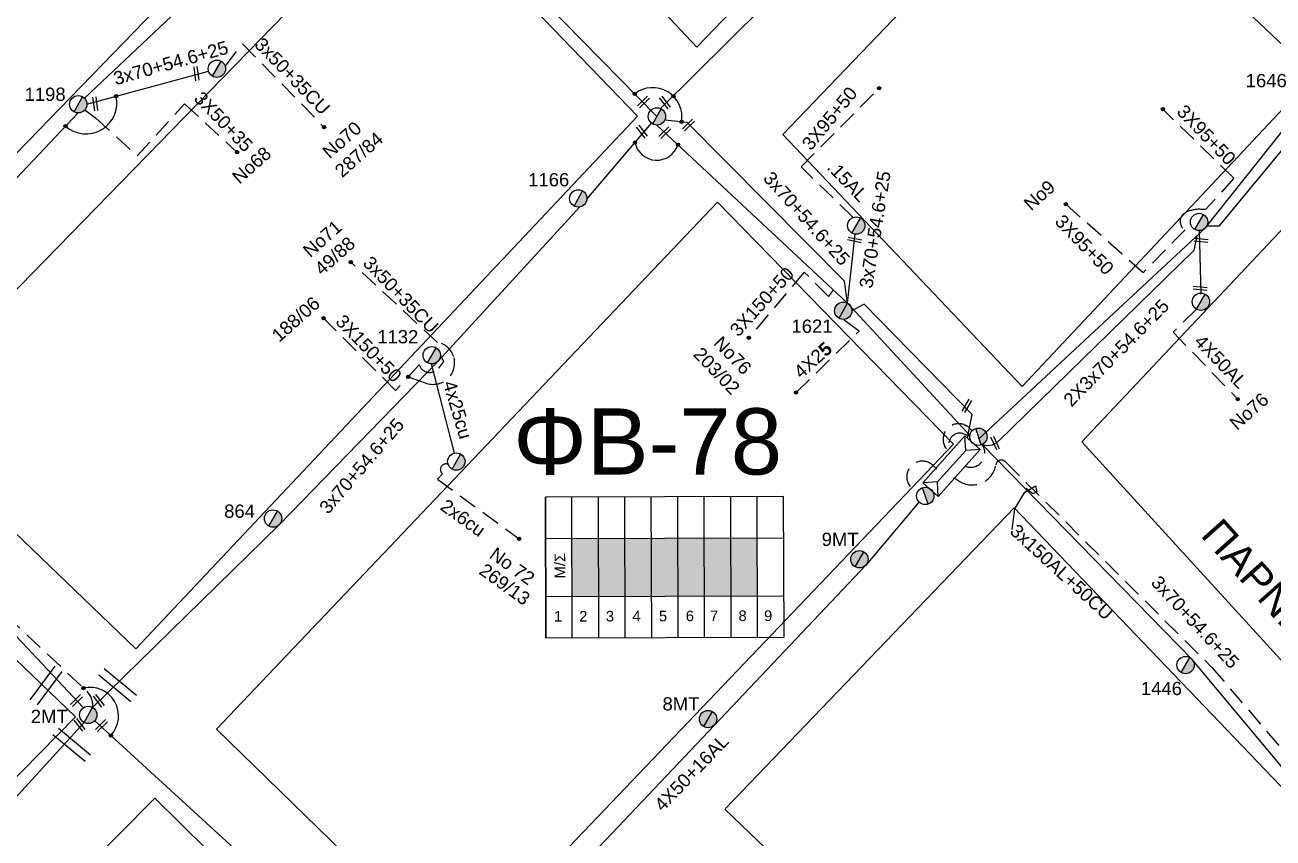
# Model space of a CAD drawing. Header units: millimetres. Extents: x -2449 to 2989, y 8 to 1056.
# Drawn here: x 526.6 to 696.4, y 290.9 to 401.4 of the extents above; entities that cross this region are included whole.
import ezdxf
from ezdxf.enums import TextEntityAlignment as Align

# ---------------------------------------------------------------- set-up
doc = ezdxf.new("R2010")
doc.units = ezdxf.units.MM
doc.linetypes.add('DASHED', pattern=[19.05, 12.7, -6.35])
for name, color, linetype in [('Άγνωστα', 7, 'Continuous'), ('Ασφαλειοκιβώτια Χ.Τ 9 αναχωρήσεων', 7, 'Continuous'), ('Γυμνά εναέρια ΧΤ (3Φ)   3x50+35CU', 7, 'Continuous'), ('Γυμνά εναέρια ΧΤ και ΦΟΠ (3Φ)   4x50+16AL', 7, 'Continuous'), ('Επιγραφές - Σχήματα', 7, 'Continuous'), ('Καλώδια ΧΤ   3x150+70AL', 7, 'DASHED'), ('Καλώδια ΧΤ   3x150AL+50CU', 7, 'DASHED'), ('Μηχανική τομή', 7, 'Continuous'), ('Στύλος Ξύλινος', 7, 'Continuous'), ('Στύλος Ξύλινος @ 1', 7, 'Continuous'), ('Στύλος ΦΜ', 7, 'Continuous'), ('Στύλος ΦΜ @ 1', 7, 'Continuous'), ('Συνδέσεις', 7, 'Continuous'), ('Συνεστραμμένα ΧΤ   3x70+54.6+25 AL', 7, 'SYN_LINE'), ('Τομή', 7, 'Continuous'), ('Υποσταθμός εναέριος 2 στύλων', 7, 'Continuous'), ('Υποσταθμός πόλεως', 7, 'Continuous'), ('Υπόβαθρο ΔΕΗ', 7, 'Continuous'), ('Υπόγεια Καλώδια Δικτύου ΧΤ   .15', 7, 'DASHED'), ('Υπόγεια καλώδια Παροχών ΧΤ   4x50AL', 7, 'DASHED'), ('Υπόγεια καλώδια Παροχών ΧΤ   4x6', 7, 'DASHED')]:
    doc.layers.add(name, color=color, linetype=linetype)
doc.styles.add('arial', font='arial.ttf')
doc.styles.get("Standard").update_dxf_attribs({"font": 'arial.ttf'})
doc.linetypes.add('SYN_LINE', pattern='A,0.5,-0.0001,["/\\/\\/\\/",Standard,S=0.1,R=0,X=0,Y=-0.05],-0.25', length=0.7501)

# ---------------------------------------------------------------- blocks, each defined once
blk = doc.blocks.new('ΥΠΑΡΧΩΝ ΤΣΙΜΕΝΤΕΝΙΟΣ ΣΤΥΛΟΣ')
at = {"layer": 'Στύλος ΦΜ'}
blk.add_hatch(color=7, dxfattribs=at).paths.add_polyline_path([(-1.29, -2.28, 0.574793), (2.62, 0, 0.268822), (1.3, 2.27)])
at = {"layer": 'Στύλος ΦΜ', "color": 7}
blk.add_line((-1.29, -2.28), (1.3, 2.27), dxfattribs=at)
blk.add_circle((0, 0), 2.62, dxfattribs=at)
at = {"layer": 'Στύλος ΦΜ', "flags": 4}
for tag, p in [('ΑΡΙΘΜΟΣ', (-4.68, 8.05)), ('ΤΥΠΟΣ', (-4.91, 3.03))]:
    blk.add_attdef(tag, p, '', height=4, dxfattribs=at)
blk = doc.blocks.new('ΥΠΑΡΧΩΝ ΞΥΛΙΝΟΣ ΣΤΥΛΟΣ')
at = {"layer": 'Στύλος Ξύλινος'}
h = blk.add_hatch(color=7, dxfattribs=at)
h.paths.add_polyline_path([(-2.62, 0, 0.270008), (-1.29, -2.28), (1.3, 2.27, 0.576266)])
h.paths.add_polyline_path([(-1.29, -2.28, 0.574793), (2.62, 0, 0.268822), (1.3, 2.27)])
at = {"layer": 'Στύλος Ξύλινος', "color": 7}
blk.add_line((-1.29, -2.28), (1.3, 2.27), dxfattribs=at)
blk.add_circle((0, 0), 2.62, dxfattribs=at)
at = {"layer": 'Στύλος Ξύλινος', "flags": 4}
for tag, p in [('ΑΡΙΘΜΟΣ', (-4.91, 8.6)), ('ΤΥΠΟΣ', (-4.85, 3.39))]:
    blk.add_attdef(tag, p, '', height=4, dxfattribs=at)
blk = doc.blocks.new('ΥΠΟΣΤΑΘΜΟΣ ΕΝΑΕΡΙΟΣ ΕΠΙ 2 ΣΤΥΛΩΝ')
at = {"layer": 'Υποσταθμός εναέριος 2 στύλων', "linetype": 'Continuous'}
for points in [[(-11.97, -2.11, 0.574793), (-8.45, -0.07, 0.268822), (-9.64, 1.98)], [(9.68, -2.15, 0.574793), (13.19, -0.1, 0.268822), (12.01, 1.95)]]:
    blk.add_hatch(color=256, dxfattribs=at).paths.add_polyline_path(points)
for p, q in [((-11.97, -2.11), (-9.64, 1.98)), ((9.68, -2.15), (12.01, 1.95))]:
    blk.add_line(p, q, dxfattribs=at)
for centre in [(-10.81, -0.07), (10.84, -0.1)]:
    blk.add_circle(centre, 2.36, dxfattribs=at)
at = {"layer": 'Υποσταθμός πόλεως', "linetype": 'Continuous', "ltscale": 40}
blk.add_lwpolyline([(-8.57, 2.82), (8.57, 2.82), (8.57, -2.82), (-8.57, -2.82)], close=True, dxfattribs=at)
for points in [[(-5.75, 0), (-8.57, 2.82)], [(-8.57, -2.82), (-5.75, 0)], [(-5.75, 0), (5.75, 0)], [(5.75, 0), (8.57, 2.82)], [(8.57, -2.82), (5.75, 0)]]:
    blk.add_lwpolyline(points, dxfattribs=at)
at = {"layer": 'Υποσταθμός εναέριος 2 στύλων', "ltscale": 40, "flags": 1}
for tag, p in [('ΜΕΤΑΣΧΗΜΑΤΙΣΜΟΣ', (14.09, 2.51)), ('ΙΣΧΥΣ', (14.07, -0.28)), ('ΑΡΙΘΜΟΣ', (14.19, -3))]:
    blk.add_attdef(tag, p, '', height=1.8, dxfattribs=at)
blk = doc.blocks.new('ΑΣΦΑΛΕΙΟΚΙΒΩΤΙΟ ΥΠΟΣΤΑΘΜΟΥ 9 ΑΝΑΧΩΡΗΣΕΩΝ')
at = {"layer": 'Ασφαλειοκιβώτια Χ.Τ 9 αναχωρήσεων', "ltscale": 40}
for p, q in [((-23.8, 40.36), (24.02, 40.36)), ((-9.72, 40.36), (-9.72, -40.64)), ((9.94, 40.36), (9.94, -40.64)), ((-23.8, 31.36), (24.02, 31.36)), ((-23.8, 22.36), (24.02, 22.36)), ((-23.8, 13.36), (24.02, 13.36)), ((-23.8, 4.36), (24.02, 4.36)), ((-23.8, -4.64), (24.02, -4.64)), ((-23.8, -13.64), (24.02, -13.64)), ((-23.8, -22.64), (24.02, -22.64)), ((-23.8, -31.64), (24.02, -31.64))]:
    blk.add_line(p, q, dxfattribs=at)
at = {"layer": 'Ασφαλειοκιβώτια Χ.Τ 9 αναχωρήσεων'}
blk.add_lwpolyline([(-23.8, -40.64), (24.02, -40.64), (24.02, 40.36), (-23.8, 40.36)], close=True, dxfattribs=at)
for s, p in [('1', (-18.29, 37.57)), ('2', (-18.29, 29)), ('3', (-18.29, 19.93)), ('4', (-18.29, 10.91)), ('5', (-18.29, 1.89)), ('6', (-18.29, -7.24)), ('7', (-18.29, -15.48)), ('8', (-18.29, -25.17)), ('9', (-18.29, -33.86))]:
    blk.add_text(s, height=3.6, rotation=270, dxfattribs=at).set_placement(p)
at = {"layer": 'Ασφαλειοκιβώτια Χ.Τ 9 αναχωρήσεων', "ltscale": 40}
for tag, height, p in [('ΟΝΟΜΑ', 5, (-0.16, 44.31)), ('ΚΕΙΜΕΝΟ 1', 2, (17.06, 35.59)), ('ΚΕΙΜΕΝΟ 2', 2, (17.06, 26.88)), ('ΚΕΙΜΕΝΟ 3', 2, (17.06, 17.69)), ('ΚΕΙΜΕΝΟ 4', 2, (17.06, 8.71)), ('ΚΕΙΜΕΝΟ 5', 2, (17.06, -0.13)), ('ΚΕΙΜΕΝΟ 6', 2, (17.06, -9.05)), ('ΚΕΙΜΕΝΟ 7', 2, (17.06, -18.13)), ('ΚΕΙΜΕΝΟ 8', 2, (17.06, -26.85)), ('ΚΕΙΜΕΝΟ 9', 2, (17.06, -35.99)), ('ΣΧ', 2, (-0.1, -42.64))]:
    blk.add_attdef(tag, text='', height=height, dxfattribs=at).set_placement(p, align=Align.MIDDLE_CENTER)
blk = doc.blocks.new('ΜΗΧΑΝΙΚΗ ΤΟΜΗ')
at = {"layer": 'Μηχανική τομή', "ltscale": 40}
for p, q in [((-1.89, 0.78), (1.89, 0.78)), ((1.89, 0), (-1.89, 0))]:
    blk.add_line(p, q, dxfattribs=at)
blk = doc.blocks.new('_ΣΥΝΔΕΣΗ')
at = {"layer": 'Συνδέσεις', "linetype": 'SYN_LINE', "ltscale": 40}
blk.add_hatch(color=256, dxfattribs=at).paths.add_polyline_path([(0.5, -0.01, 1), (-0.5, -0.01, 1)])
at = {"layer": 'Συνδέσεις'}
blk.add_circle((0, -0.01), 0.5, dxfattribs=at)
blk = doc.blocks.new('ΤΟΜΗ')
at = {"layer": 'Τομή', "ltscale": 40}
for p, q in [((-5.68, 0), (5.68, 0)), ((5.68, -2.33), (-5.68, -2.33))]:
    blk.add_line(p, q, dxfattribs=at)

msp = doc.modelspace()

# ---------------------------------------------------------------- hatches: boundary and pattern name
at = {"layer": 'Ασφαλειοκιβώτια Χ.Τ 9 αναχωρήσεων', "ltscale": 40}
for color, points in [(2, [(601.02, 331.6), (601.05, 323.73), (604.65, 323.75), (604.62, 331.61)]), (1, [(604.62, 331.61), (604.65, 323.75), (608.25, 323.76), (608.22, 331.62)]), (151, [(608.22, 331.62), (608.25, 323.76), (611.85, 323.77), (611.82, 331.63)]), (62, [(611.82, 331.63), (611.85, 323.77), (615.45, 323.78), (615.42, 331.64)]), (133, [(615.42, 331.64), (615.45, 323.78), (619.05, 323.79), (619.02, 331.65)]), (30, [(619.02, 331.65), (619.05, 323.79), (622.65, 323.8), (622.62, 331.66)]), (6, [(622.62, 331.66), (622.65, 323.8), (626.25, 323.81), (626.22, 331.68)])]:
    msp.add_hatch(color=color, dxfattribs=at).paths.add_polyline_path(points)

# ---------------------------------------------------------------- linework, layer by layer
at = {"layer": 'Άγνωστα', "color": 6, "linetype": 'DASHED', "ltscale": 0.2}
msp.add_lwpolyline([(553.86, 395.8), (556.21, 398.85), (567.3, 387.53)], dxfattribs=at)
at = {"layer": 'Άγνωστα', "color": 1, "linetype": 'DASHED', "ltscale": 0.2}
for points in [[(632.19, 382.14), (642.79, 392.84)], [(636.55, 365.42), (635.89, 364.5), (632.62, 367.82), (625.01, 358.84)], [(631.49, 351.45), (640.08, 359.8), (637.92, 361.4)]]:
    msp.add_lwpolyline(points, dxfattribs=at)
at = {"layer": 'Άγνωστα', "color": 6, "linetype": 'SYN_LINE', "ltscale": 20}
msp.add_lwpolyline([(704.28, 393.76), (704.4, 392.7), (688.98, 374.08), (687.34, 374.06)], dxfattribs=at)
at = {"layer": 'Άγνωστα', "color": 151, "linetype": 'DASHED', "ltscale": 0.2}
msp.add_lwpolyline([(691.05, 380.58), (681.38, 389.97)], dxfattribs=at)
msp.add_lwpolyline([(691.05, 380.58), (687.18, 376.33), (686.6, 376.36, 0.126029), (684.5, 375.94, 0.601192), (684.4, 373.56), (678.7, 367.74), (668.19, 377.04)], format="xyb", dxfattribs=at)
at = {"layer": 'Άγνωστα', "color": 5, "linetype": 'SYN_LINE', "ltscale": 20}
msp.add_lwpolyline([(534.57, 308.6), (518.43, 325.72), (493.33, 347.97)], dxfattribs=at)
at = {"layer": 'Άγνωστα', "color": 30, "linetype": 'DASHED', "ltscale": 0.2}
msp.add_lwpolyline([(652.96, 339.89), (653.64, 339.43, 0.54514), (658.67, 341.62, -0.681889), (660.07, 341.92), (688.06, 314.07), (706.78, 292.24, -0.287158), (707.11, 290.05, 2.601484)], format="xyb", dxfattribs=at)
at = {"layer": 'Άγνωστα', "color": 85, "linetype": 'SYN_LINE', "ltscale": 20}
msp.add_lwpolyline([(578.82, 265.57), (560.47, 284.5), (536.1, 306.83)], dxfattribs=at)
at = {"layer": 'Γυμνά εναέρια ΧΤ (3Φ)   3x50+35CU', "color": 6, "linetype": 'DASHED', "ltscale": 0.2}
msp.add_lwpolyline([(534.77, 389.9), (536.25, 388.78), (541.87, 383.64), (548.34, 390.71), (555.48, 384.11)], dxfattribs=at)
at = {"layer": 'Γυμνά εναέρια ΧΤ (3Φ)   3x50+35CU', "color": 1, "linetype": 'DASHED', "ltscale": 0.2}
for points in [[(578.73, 353.59), (581.07, 352.77, 0.628261), (584.93, 356.32, 0.284081), (582.72, 358.27), (570.94, 369.19)], [(583.13, 356.52), (583.56, 355.66), (582.88, 354.78, -0.600123), (580.23, 355.22), (577.02, 351.72), (567.23, 361.56)]]:
    msp.add_lwpolyline(points, format="xyb", dxfattribs=at)
at = {"layer": 'Γυμνά εναέρια ΧΤ και ΦΟΠ (3Φ)   4x50+16AL', "color": 4, "linetype": 'DASHED', "ltscale": 0.2}
msp.add_lwpolyline([(655.45, 346.26), (655.08, 346.62, 1.092996), (652.44, 343.32, 1.092996)], format="xyb", dxfattribs=at)
at = {"layer": 'Γυμνά εναέρια ΧΤ και ΦΟΠ (3Φ)   4x50+16AL', "color": 62, "linetype": 'DASHED', "ltscale": 0.2}
msp.add_lwpolyline([(656.8, 344.38, -0.764665), (654.46, 341.45)], format="xyb", dxfattribs=at)
at = {"layer": 'Γυμνά εναέρια ΧΤ και ΦΟΠ (3Φ)   4x50+16AL', "color": 2, "linetype": 'DASHED', "ltscale": 0.2}
msp.add_lwpolyline([(650.66, 341.03), (650.14, 341.53, 1.260261), (648.04, 337.97, 1.260261)], format="xyb", dxfattribs=at)
at = {"layer": 'Γυμνά εναέρια ΧΤ και ΦΟΠ (3Φ)   4x50+16AL', "color": 2, "ltscale": 0.2}
msp.add_lwpolyline([(648.22, 336.57), (641.02, 328.02), (620.39, 306.24), (601.54, 286.32), (579.12, 265.4)], dxfattribs=at)
at = {"layer": 'Επιγραφές - Σχήματα', "linetype": 'Continuous', "ltscale": 0.2}
msp.add_lwpolyline([(660.89, 332.82), (661.25, 335.65), (662.63, 337.9), (664.08, 338.77), (664.23, 337.97), (663.72, 337.68), (662.78, 338.41)], dxfattribs=at)
for centre, radius, start, end in [((611.99, 388.92), 3.99, 350.5248, 127.6182), ((612.55, 386.07), 3.03, 191.8528, 342.5037)]:
    msp.add_arc(centre, radius, start, end, dxfattribs=at)
at = {"layer": 'Επιγραφές - Σχήματα', "color": 7, "ltscale": 0.15}
for centre, radius, start, end in [((534.91, 390.84), 4.22, 229.0438, 12.3206), ((535.45, 307.47), 3.9, 316.9893, 102.8378)]:
    msp.add_arc(centre, radius, start, end, dxfattribs=at)
at = {"layer": 'Καλώδια ΧΤ   3x150+70AL', "color": 85, "linetype": 'DASHED', "ltscale": 0.2}
msp.add_lwpolyline([(418.89, 438.79), (422.87, 435.17), (418.3, 430.15), (454.65, 397.05), (450.14, 391.52), (456.92, 385.44), (459.02, 386.7), (461.96, 383.99), (496.76, 348.38), (496.29, 347.2), (535.02, 310.86, -0.240948), (535.81, 308.64, 4.057539)], format="xyb", dxfattribs=at)
at = {"layer": 'Συνεστραμμένα ΧΤ   3x70+54.6+25 AL', "color": 62, "ltscale": 20}
msp.add_line((534.65, 306.6), (514.42, 284.38), dxfattribs=at)
at = {"layer": 'Συνεστραμμένα ΧΤ   3x70+54.6+25 AL', "color": 6, "linetype": 'SYN_LINE', "ltscale": 20}
for points in [[(571.42, 429.26), (553.6, 409.33), (534.72, 391.46)], [(535.04, 390.65), (551.58, 395.17)], [(533.87, 389.47), (514.78, 369.31), (501.71, 355.94)]]:
    msp.add_lwpolyline(points, dxfattribs=at)
at = {"layer": 'Συνεστραμμένα ΧΤ   3x70+54.6+25 AL', "color": 133, "linetype": 'SYN_LINE', "ltscale": 20}
for points in [[(613.07, 390.08), (641, 417.78)], [(594.86, 407.02), (612.58, 389)], [(638.5, 363.6), (638.07, 366.61), (616.68, 388.19), (613.64, 388.48)], [(654.81, 345.28), (655.46, 348.45), (640.74, 363.46), (639.1, 362.57)]]:
    msp.add_lwpolyline(points, dxfattribs=at)
at = {"layer": 'Συνεστραμμένα ΧΤ   3x70+54.6+25 AL', "color": 151, "linetype": 'SYN_LINE', "ltscale": 20}
msp.add_lwpolyline([(656.32, 345.11), (687.13, 373.78), (702.88, 393.58)], dxfattribs=at)
at = {"layer": 'Συνεστραμμένα ΧΤ   3x70+54.6+25 AL', "color": 1, "linetype": 'SYN_LINE', "ltscale": 15}
msp.add_lwpolyline([(603.05, 377.74), (611.83, 388.09)], dxfattribs=at)
at = {"layer": 'Συνεστραμμένα ΧΤ   3x70+54.6+25 AL', "color": 1, "linetype": 'SYN_LINE', "ltscale": 20}
for points in [[(612.58, 387.82), (638.5, 363.6)], [(638.5, 363.6), (655.21, 345.5)]]:
    msp.add_lwpolyline(points, dxfattribs=at)
at = {"layer": 'Συνεστραμμένα ΧΤ   3x70+54.6+25 AL', "color": 1, "linetype": 'SYN_LINE', "ltscale": 10}
for points in [[(535.81, 308.64), (561.18, 333.47), (582.8, 355.7), (602.11, 376.69)], [(638.5, 363.6), (639.55, 372.99)], [(581.88, 355.34), (585, 343.21)]]:
    msp.add_lwpolyline(points, dxfattribs=at)
at = {"layer": 'Συνεστραμμένα ΧΤ   3x70+54.6+25 AL', "color": 151, "linetype": 'SYN_LINE', "ltscale": 10}
msp.add_lwpolyline([(686.32, 373.47), (686.56, 364.82)], dxfattribs=at)
at = {"layer": 'Συνεστραμμένα ΧΤ   3x70+54.6+25 AL', "color": 6, "linetype": 'SYN_LINE', "ltscale": 20}
msp.add_lwpolyline([(686.01, 372.75), (685.6, 370.77), (658.97, 344.78, -0.331591), (656.63, 344.46, -1.570383)], format="xyb", dxfattribs=at)
at = {"layer": 'Συνεστραμμένα ΧΤ   3x70+54.6+25 AL', "color": 1, "linetype": 'DASHED', "ltscale": 0.2}
msp.add_lwpolyline([(655.1, 345.52), (654.12, 345.89, 0.709427), (652.59, 343.49)], format="xyb", dxfattribs=at)
at = {"layer": 'Συνεστραμμένα ΧΤ   3x70+54.6+25 AL', "color": 62, "linetype": 'SYN_LINE', "ltscale": 20}
msp.add_lwpolyline([(706.49, 289.88), (685.38, 315.16), (656.82, 344.37)], dxfattribs=at)
at = {"layer": 'Υπόβαθρο ΔΕΗ'}
for points in [[(588.3, 429.97), (624.66, 467.6), (656.2, 438.1), (618.02, 398.4), (588.3, 429.97)], [(499.69, 357.43), (467.57, 389.35), (504.6, 426.59), (523.98, 446.08), (539.26, 461.6), (570.25, 430.21), (499.69, 357.43)], [(629.69, 386.54), (668.18, 426.71), (688.78, 407.17), (702.03, 394.6), (662.27, 352.28), (629.69, 386.54)], [(508.71, 348.27), (541.71, 316.6), (609.94, 389.02), (579.34, 420.76), (508.71, 348.27)], [(670.38, 344.76), (709.11, 385.86), (754.19, 342.06), (713.06, 297.99), (670.38, 344.76)], [(552.69, 305.66), (620.81, 377.32), (652.9, 344.42), (585.44, 273.75), (552.69, 305.66)], [(621.9, 294.9), (661.15, 335.78), (705.62, 289.35), (668.76, 249.74), (621.82, 294.81)], [(457.08, 172.86), (472.62, 157.59), (576.38, 264.61), (544.3, 296.28), (425.71, 176.71), (443.02, 159.32), (457.08, 172.86)]]:
    msp.add_lwpolyline(points, dxfattribs=at)
msp.add_lwpolyline([(395.5, 233.51), (500.65, 338.84), (533.47, 307.36), (415.35, 187.05), (396.66, 205.4, 0.290879), (395.5, 233.51, -0.59085)], format="xyb", dxfattribs=at)
at = {"layer": 'Υπόγεια Καλώδια Δικτύου ΧΤ   .15', "color": 1, "linetype": 'DASHED', "ltscale": 0.2}
msp.add_lwpolyline([(639.25, 375.25), (632.19, 382.14)], dxfattribs=at)
at = {"layer": 'Υπόγεια καλώδια Παροχών ΧΤ   4x50AL', "color": 151, "linetype": 'DASHED', "ltscale": 0.2}
msp.add_lwpolyline([(685.97, 362.77), (682.77, 359.68), (691.56, 350.57)], dxfattribs=at)
at = {"layer": 'Υπόγεια καλώδια Παροχών ΧΤ   4x6', "color": 1, "linetype": 'DASHED', "ltscale": 0.2}
msp.add_lwpolyline([(584.19, 341.67, 0.893871), (583.41, 340.38), (582.72, 339.66), (593.82, 331.57)], format="xyb", dxfattribs=at)

# ---------------------------------------------------------------- block references
at = {"layer": 'Ασφαλειοκιβώτια Χ.Τ 9 αναχωρήσεων', "color": 1, "ltscale": 40, "xscale": 0.3999999999999944, "yscale": 0.3999999999999944, "zscale": 0.3999999999999944, "rotation": 90.18025101188559}
msp.add_blockref('ΑΣΦΑΛΕΙΟΚΙΒΩΤΙΟ ΥΠΟΣΤΑΘΜΟΥ 9 ΑΝΑΧΩΡΗΣΕΩΝ', (613.58, 327.66), dxfattribs=at)
at = {"layer": 'Μηχανική τομή'}
for p, xscale, yscale, zscale, rotation in [((549.75, 394.79), 0.5000000000000714, 0.5000000000000714, 0.5000000000000714, 277.2777763332991), ((535.99, 390.68), 0.5000000000000714, 0.5000000000000714, 0.5000000000000714, 277.2777763332991), ((610.87, 390.82), 0.5000000000000147, 0.5000000000000147, 0.5000000000000147, 43.59852395007199), ((613.82, 391), 0.4999999999999982, 0.4999999999999982, 0.4999999999999982, 127.5884885117584), ((610.69, 387.04), 0.4999999999999982, 0.4999999999999982, 0.4999999999999982, 127.5884885117584), ((613.78, 386.65), 0.5000000000000147, 0.5000000000000147, 0.5000000000000147, 43.59852395007199), ((617, 387.69), 0.5000000000000147, 0.5000000000000147, 0.5000000000000147, 43.59852395007199), ((639.42, 372.01), 0.4999999999999432, 0.4999999999999432, 0.4999999999999432, 348.8693142287878), ((686.61, 372.34), 0.5000000000000855, 0.5000000000000855, 0.5000000000000855, 174.4134239078582), ((686.47, 365.82), 0.5000000000000855, 0.5000000000000855, 0.5000000000000855, 174.4134239078582), ((654.9, 349.55), 0.5000000000000159, 0.5000000000000159, 0.5000000000000159, 59.47537195554205), ((658.75, 344.67), 0.5000000000000145, 0.5000000000000145, 0.5000000000000145, 114.4788207516379), ((533.49, 309.71), 0.4999999999999805, 0.4999999999999805, 0.4999999999999805, 224.5426264976019), ((536.81, 309.66), 0.4999999999999992, 0.4999999999999992, 0.4999999999999992, 127.5884885117576), ((534.2, 306.37), 0.4999999999999993, 0.4999999999999993, 0.4999999999999993, 127.5884885117576), ((536.89, 306.31), 0.4999999999999805, 0.4999999999999805, 0.4999999999999805, 224.5426264976019)]:
    msp.add_blockref('ΜΗΧΑΝΙΚΗ ΤΟΜΗ', p, dxfattribs=dict(at, xscale=xscale, yscale=yscale, zscale=zscale, rotation=rotation))
at = {"layer": 'Στύλος Ξύλινος @ 1', "ltscale": 40}
ref = msp.add_blockref('ΥΠΑΡΧΩΝ ΞΥΛΙΝΟΣ ΣΤΥΛΟΣ', (637.92, 362.57), dxfattribs=dict(at, xscale=0.4499999999998181, yscale=0.4499999999998181, zscale=0.4499999999998181))
ref.add_attrib('ΤΥΠΟΣ', '1621', (630.87, 359.57), dxfattribs={"layer": 'Στύλος Ξύλινος', "height": 1.8, "flags": 4})
ref = msp.add_blockref('ΥΠΑΡΧΩΝ ΞΥΛΙΝΟΣ ΣΤΥΛΟΣ', (640.12, 328.78), dxfattribs=dict(at, xscale=0.4499999999998181, yscale=0.4499999999998181, zscale=0.4499999999998181))
ref.add_attrib('ΤΥΠΟΣ', '9ΜΤ', (634.98, 330.59), dxfattribs={"layer": 'Στύλος Ξύλινος', "height": 1.8, "flags": 4})
ref = msp.add_blockref('ΥΠΑΡΧΩΝ ΞΥΛΙΝΟΣ ΣΤΥΛΟΣ', (619.53, 307.05), dxfattribs=dict(at, xscale=0.4499999999998181, yscale=0.4499999999998181, zscale=0.4499999999998181))
ref.add_attrib('ΤΥΠΟΣ', '8ΜΤ', (613.33, 308.22), dxfattribs={"layer": 'Στύλος Ξύλινος', "height": 1.8, "flags": 4})
at = {"layer": 'Στύλος ΦΜ @ 1', "ltscale": 40, "xscale": 0.4499999999998181, "yscale": 0.4499999999998181, "zscale": 0.4499999999998181}
for p in [(552.72, 395.48), (612.58, 389), (639.68, 374.16), (686.32, 374.64), (686.56, 363.8), (585.29, 342.07)]:
    msp.add_blockref('ΥΠΑΡΧΩΝ ΤΣΙΜΕΝΤΕΝΙΟΣ ΣΤΥΛΟΣ', p, dxfattribs=at)
at = {"layer": 'Στύλος ΦΜ @ 1', "ltscale": 40}
ref = msp.add_blockref('ΥΠΑΡΧΩΝ ΤΣΙΜΕΝΤΕΝΙΟΣ ΣΤΥΛΟΣ', (703.46, 394.61), dxfattribs=dict(at, xscale=0.4499999999998181, yscale=0.4499999999998181, zscale=0.4499999999998181))
ref.add_attrib('ΤΥΠΟΣ', '1646', (692.65, 392.97), dxfattribs={"layer": 'Στύλος ΦΜ', "height": 1.8, "flags": 4})
ref = msp.add_blockref('ΥΠΑΡΧΩΝ ΤΣΙΜΕΝΤΕΝΙΟΣ ΣΤΥΛΟΣ', (533.87, 390.65), dxfattribs=dict(at, xscale=0.4499999999998181, yscale=0.4499999999998181, zscale=0.4499999999998181))
ref.add_attrib('ΑΡΙΘΜΟΣ', '1198', (526.56, 391.11), dxfattribs={"layer": 'Στύλος ΦΜ', "height": 1.8, "flags": 4})
ref = msp.add_blockref('ΥΠΑΡΧΩΝ ΤΣΙΜΕΝΤΕΝΙΟΣ ΣΤΥΛΟΣ', (601.88, 377.84), dxfattribs=dict(at, xscale=0.4499999999998181, yscale=0.4499999999998181, zscale=0.4499999999998181))
ref.add_attrib('ΤΥΠΟΣ', '1166', (595.06, 379.49), dxfattribs={"layer": 'Στύλος ΦΜ', "height": 1.8, "flags": 4})
ref = msp.add_blockref('ΥΠΑΡΧΩΝ ΤΣΙΜΕΝΤΕΝΙΟΣ ΣΤΥΛΟΣ', (581.95, 356.52), dxfattribs=dict(at, xscale=0.4499999999998181, yscale=0.4499999999998181, zscale=0.4499999999998181))
ref.add_attrib('ΤΥΠΟΣ', '1132', (574.53, 358.14), dxfattribs={"layer": 'Στύλος ΦΜ', "height": 1.8, "flags": 4})
ref = msp.add_blockref('ΥΠΑΡΧΩΝ ΤΣΙΜΕΝΤΕΝΙΟΣ ΣΤΥΛΟΣ', (560.36, 334.32), dxfattribs=dict(at, xscale=0.4499999999998181, yscale=0.4499999999998181, zscale=0.4499999999998181))
ref.add_attrib('ΤΥΠΟΣ', '864', (553.71, 334.42), dxfattribs={"layer": 'Στύλος ΦΜ', "height": 1.8, "flags": 4})
ref = msp.add_blockref('ΥΠΑΡΧΩΝ ΤΣΙΜΕΝΤΕΝΙΟΣ ΣΤΥΛΟΣ', (684.47, 314.4), dxfattribs=dict(at, xscale=0.4499999999998181, yscale=0.4499999999998181, zscale=0.4499999999998181))
ref.add_attrib('ΑΡΙΘΜΟΣ', '1446', (678.39, 310.31), dxfattribs={"layer": 'Στύλος ΦΜ', "height": 1.8, "flags": 4})
ref = msp.add_blockref('ΥΠΑΡΧΩΝ ΤΣΙΜΕΝΤΕΝΙΟΣ ΣΤΥΛΟΣ', (535.23, 307.62), dxfattribs=dict(at, xscale=0.4499999999998181, yscale=0.4499999999998181, zscale=0.4499999999998181))
ref.add_attrib('ΤΥΠΟΣ', '2ΜΤ', (527.41, 306.51), dxfattribs={"layer": 'Στύλος ΦΜ', "height": 1.8, "flags": 4})
at = {"layer": 'Συνδέσεις', "xscale": 0.4500000000000455, "yscale": 0.4500000000000455, "zscale": 0.4500000000000455}
for p in [(609.56, 392.09), (642.79, 392.84), (539.04, 391.75), (614.81, 391.76), (681.39, 389.98), (532.14, 387.66), (567.3, 387.54), (615.93, 388.27), (609.59, 385.45), (615.44, 385.16), (555.48, 384.12), (668.2, 377.05), (570.94, 369.19), (567.24, 361.56), (625.06, 358.9), (578.74, 353.59), (631.49, 351.46), (691.56, 350.57), (593.82, 331.58), (534.58, 311.27), (538.3, 304.81)]:
    msp.add_blockref('_ΣΥΝΔΕΣΗ', p, dxfattribs=at)
at = {"layer": 'Τομή', "xscale": 0.5000000000000322, "yscale": 0.5000000000000322, "zscale": 0.5000000000000322}
for p, rotation in [((529.02, 311.96), 53.3003479030234), ((539.58, 312.1), 320.4610780031173), ((533.35, 304.01), 320.4610780031173)]:
    msp.add_blockref('ΤΟΜΗ', p, dxfattribs=dict(at, rotation=rotation))
at = {"layer": 'Υποσταθμός εναέριος 2 στύλων', "xscale": 0.5, "yscale": 0.5, "zscale": 0.5, "rotation": 48.1700889824824}
msp.add_blockref('ΥΠΟΣΤΑΘΜΟΣ ΕΝΑΕΡΙΟΣ ΕΠΙ 2 ΣΤΥΛΩΝ', (652.65, 341.44), dxfattribs=at)

# ---------------------------------------------------------------- texts
at = {"layer": 'Άγνωστα', "linetype": 'SYN_LINE', "ltscale": 20, "char_height": 1.8, "width": 69.1904, "attachment_point": 1, "style": 'arial'}
for s, insert, rotation in [('3X50+35', (550.77, 392.57), 313.8352), ('3X95+50', (632.14, 385.39), 50.6167), ('3X150+50', (622.32, 360.12), 48.0303), ('3X150+50', (570.03, 362.24), 313.8352), ('4X2{\\fArial|b1|i0|c161|p34;5}', (630.99, 354.59), 41.6909)]:
    msp.add_mtext(s, dxfattribs=dict(at, insert=insert, rotation=rotation))
at = {"layer": 'Άγνωστα', "linetype": 'DASHED', "ltscale": 0.1, "char_height": 1.8, "width": 69.1904, "attachment_point": 1, "rotation": 313.8352, "style": 'arial'}
for insert in [(684.45, 390.77), (667.87, 375.83)]:
    msp.add_mtext('3X95+50', dxfattribs=dict(at, insert=insert))
at = {"layer": 'Γυμνά εναέρια ΧΤ (3Φ)   3x50+35CU', "ltscale": 40, "char_height": 1.8, "width": 69.1904, "attachment_point": 1, "style": 'arial'}
for s, insert, rotation in [('3x50+35CU', (559, 399.89), 314.1236), ('3x50+35CU', (573.75, 370.19), 314.1236), ('4x25cu', (585.18, 353.25), 286.5826)]:
    msp.add_mtext(s, dxfattribs=dict(at, insert=insert, rotation=rotation))
at = {"layer": 'Γυμνά εναέρια ΧΤ και ΦΟΠ (3Φ)   4x50+16AL', "ltscale": 40, "insert": (612.04, 295.61), "char_height": 1.8, "width": 69.1904, "attachment_point": 1, "rotation": 46.1418, "style": 'arial'}
msp.add_mtext('4X50+16AL', dxfattribs=at)
at = {"layer": 'Επιγραφές - Σχήματα', "linetype": 'SYN_LINE', "ltscale": 20, "attachment_point": 1, "style": 'arial'}
for s, insert, char_height, width, rotation in [('Nο70', (566.88, 384.47), 1.8, 69.1904, 41.6909), ('287/84', (568.56, 381.92), 1.8, 69.1904, 41.6909), ('Nο68', (554.6, 381.04), 1.8, 69.1904, 41.6909), ('Nο9', (662.27, 377.41), 1.8, 69.1904, 41.6909), ('Nο71', (564.23, 371.05), 1.8, 69.1904, 41.6909), ('49/88', (565.81, 368.62), 1.8, 69.1904, 41.6909), ('188/06', (559.98, 359.54), 1.8, 69.1904, 41.6909), ('Nο76', (621.44, 359.3), 1.8, 69.1904, 313.8352), ('203/02', (618.69, 357.8), 1.8, 69.1904, 313.8352), ('Nο76', (690.27, 347.58), 1.8, 69.1904, 41.6909), ('2x6cu', (584, 337.1), 1.8, 69.1904, 324.29), ('Νο 72', (590.7, 330.53), 1.8, 69.1904, 324.29), ('\\A1;M/Σ', (598.67, 326.17), 1.44, 55.3523, 90.3448), ('269/13', (589.29, 328.36), 1.8, 69.1904, 324.29)]:
    msp.add_mtext(s, dxfattribs=dict(at, insert=insert, char_height=char_height, width=width, rotation=rotation))
at = {"layer": 'Επιγραφές - Σχήματα', "insert": (593.02, 349.3), "char_height": 9, "width": 31.3528, "attachment_point": 1}
msp.add_mtext('ΦΒ-78', dxfattribs=at)
at = {"layer": 'Επιγραφές - Σχήματα', "insert": (689.37, 334.67), "char_height": 4, "width": 157.7424, "attachment_point": 1, "rotation": 311.8298}
msp.add_mtext('ΠΑΡΝΗΘΟΣ', dxfattribs=at)
at = {"layer": 'Καλώδια ΧΤ   3x150AL+50CU', "ltscale": 40, "insert": (661.66, 333.73), "char_height": 1.8, "width": 69.1904, "attachment_point": 1, "rotation": 317.5396, "style": 'arial'}
msp.add_mtext('3x150AL+50CU', dxfattribs=at)
at = {"layer": 'Συνεστραμμένα ΧΤ   3x70+54.6+25 AL', "linetype": 'SYN_LINE', "ltscale": 20, "char_height": 1.8, "width": 69.1904, "attachment_point": 1, "style": 'arial'}
for s, insert, rotation in [('3x70+54.6+25', (538.47, 394.96), 15.7492), ('3x70+54.6+25', (628.25, 381.71), 311.9659), ('3x70+54.6+25', (640.08, 365.81), 80.9527), ('2X3x70+54.6+25', (667.68, 350.67), 45.4503), ('3x70+54.6+25', (566.49, 335.97), 49.3501), ('3x70+54.6+25', (680.97, 326.74), 313.0093)]:
    msp.add_mtext(s, dxfattribs=dict(at, insert=insert, rotation=rotation))
at = {"layer": 'Υπόγεια Καλώδια Δικτύου ΧΤ   .15', "linetype": 'SYN_LINE', "ltscale": 20, "insert": (636.88, 383.2), "char_height": 1.8, "width": 69.1904, "attachment_point": 1, "rotation": 313.8352, "style": 'arial'}
msp.add_mtext('.15AL', dxfattribs=at)
at = {"layer": 'Υπόγεια καλώδια Παροχών ΧΤ   4x50AL', "linetype": 'SYN_LINE', "ltscale": 20, "insert": (686.83, 359.51), "char_height": 1.8, "width": 69.1904, "attachment_point": 1, "rotation": 313.8352, "style": 'arial'}
msp.add_mtext('4X50AL', dxfattribs=at)

doc.saveas('drawing.dxf')
